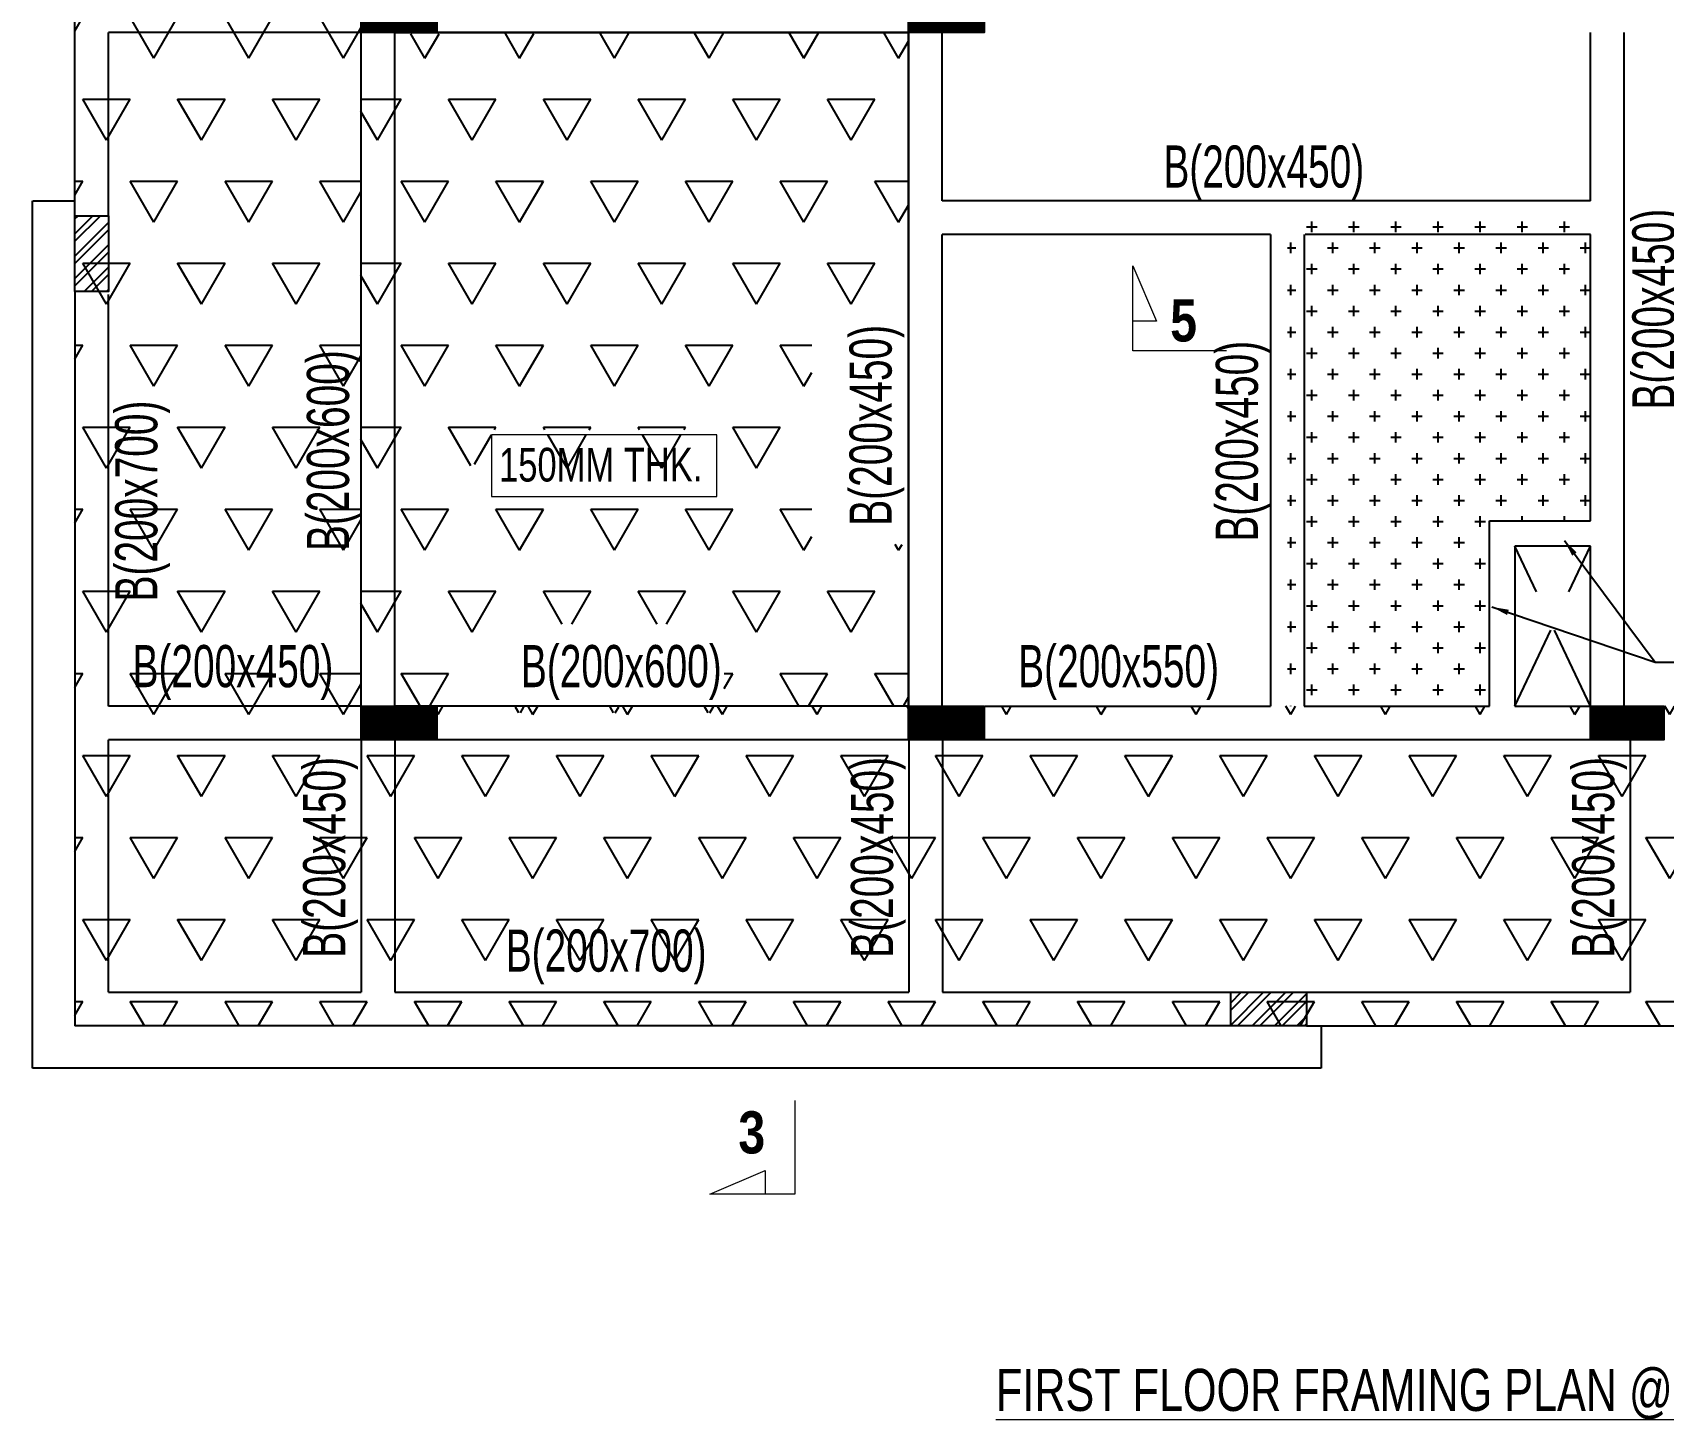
# Model space of a CAD drawing. Header units: millimetres. Extents: x 1798 to 243113, y 1193 to 150435.
# Drawn here: x 99159 to 108842, y 9019 to 17255 of the extents above; entities that cross this region are included whole.
import ezdxf

# ---------------------------------------------------------------- set-up
doc = ezdxf.new("R2010")
doc.units = ezdxf.units.MM
doc.linetypes.add('HIDDEN', pattern=[0.375, 0.25, -0.125])
for name, color, linetype, lineweight in [('-S-TEXT', 6, 'Continuous', 0), ('S - BEAM TXT', 30, 'Continuous', 13), ('S - SLAB TXT', 2, 'Continuous', 13), ('SEC TEXT', 50, 'Continuous', 5), ('section symb', 5, 'Continuous', 0)]:
    doc.layers.add(name, color=color, linetype=linetype, lineweight=lineweight)
for name, color, linetype in [('A-WALL-PATT', 7, 'Continuous'), ('beam', 4, 'Continuous'), ('column', 5, 'Continuous'), ('TOILET SUNK BY80', 240, 'Continuous')]:
    doc.layers.add(name, color=color, linetype=linetype)
doc.styles.add('ARIAL', font='arial.ttf')
doc.styles.add('GFC', font='ARIALN.TTF')
doc.styles.add('S - GRID TXT', font='ARIALNB.TTF')
doc.styles.add('sd', font='ARIALNB.TTF')
doc.styles.add('SOBHA', font='swisscl.ttf')
doc.dimstyles.new('GFC- 50', dxfattribs={"dimscale": 100, "dimtxt": 1, "dimasz": 0.6, "dimexe": 0.2, "dimexo": 0, "dimgap": 0.1, "dimtad": 1, "dimdec": 0, "dimzin": 1, "dimdsep": 46, "dimtxsty": 'GFC', "dimblk": 'OBLIQUE', "dimcen": 0, "dimclrd": 8, "dimclre": 8, "dimclrt": 6, "dimazin": 2, "dimtfac": 1, "dimtdec": 0, "dimtmove": 1, "dimatfit": 3, "dimfxl": 1, "dimtolj": 1, "dimlwd": -1, "dimlwe": 9, "dimarcsym": 0})
pattern_1 = [(45, (210129.20051, 6736.53535), (-0.08838834765, 0.08838834765), [])]
pattern_2 = [(60, (55722.9, 36101.3), (-281.25, 487.1393), [281.25, -281.25]), (120, (55722.9, 36101.3), (-562.5, 3e-07), [281.25, -281.25]), (0, (55582.28, 36344.86), (281.25, 487.1393), [281.25, -281.25])]

# ---------------------------------------------------------------- blocks, each defined once
blk = doc.blocks.new('_OBLIQUE')
at = {"color": 0, "linetype": 'ByBlock'}
blk.add_line((-0.5, -0.5), (0.5, 0.5), dxfattribs=at)

msp = doc.modelspace()

# ---------------------------------------------------------------- hatches: boundary and pattern name
at = {"layer": 'A-WALL-PATT'}
h = msp.add_hatch(dxfattribs=at)
h.set_pattern_fill('ANSI31', color=8)
h.set_pattern_definition(pattern_1)
h.paths.add_polyline_path([(101559.6, 17255.2), (101559.6, 17455.2), (101109.6, 17455.2), (101109.6, 17255.2)])
h = msp.add_hatch(dxfattribs=at)
h.set_pattern_fill('ANSI31', color=8)
h.set_pattern_definition([(45, (166509.81631, 33089.17268), (-0.08838834765, 0.08838834765), [])])
h.paths.add_polyline_path([(104359.6, 17455.2), (104359.6, 17255.2), (104809.6, 17255.2), (104809.6, 17455.2)])
h = msp.add_hatch(dxfattribs=at)
h.set_pattern_fill('ANSI32', color=8, scale=250, angle=180)
h.set_pattern_definition([(225, (55722.9, 36101.29), (66.29126, -66.29126), []), (225, (55678.71, 36101.29), (66.29126, -66.29126), [])])
h.paths.add_polyline_path([(99610.1, 15717.4), (99610.1, 16167.4), (99410.1, 16167.4), (99410.1, 15717.4)])
h = msp.add_hatch(dxfattribs=at)
h.set_pattern_fill('CROSS', color=8, scale=500)
h.set_pattern_definition([(0, (55722.9, 36101.29), (125, 125), [62.5, -187.5]), (90, (55754.15, 36070.04), (-125, 125), [62.5, -187.5])])
h.paths.add_polyline_path([(108409.6, 16155.2), (106609.6, 16155.2), (106609.6, 13255.2), (107809.6, 13255.2), (107809.6, 14355.2), (108409.6, 14355.2)])
h = msp.add_hatch(dxfattribs=at)
h.set_pattern_fill('ANSI31', color=8)
h.set_pattern_definition(pattern_1)
h.paths.add_polyline_path([(101109.6, 13255.2), (101109.6, 13055.2), (101559.6, 13055.2), (101559.6, 13255.2)])
h = msp.add_hatch(dxfattribs=at)
h.set_pattern_fill('ANSI31', color=8)
h.set_pattern_definition([(45, (166509.81631, 28889.17268), (-0.08838834765, 0.08838834765), [])])
h.paths.add_polyline_path([(104359.6, 13255.2), (104359.6, 13055.2), (104809.6, 13055.2), (104809.6, 13255.2)])
h = msp.add_hatch(dxfattribs=at)
h.set_pattern_fill('ANSI31', color=8)
h.set_pattern_definition([(45, (170559.81631, 28889.17268), (-0.08838834765, 0.08838834765), [])])
h.paths.add_polyline_path([(108409.6, 13255.2), (108409.6, 13055.2), (108844.6, 13055.2), (108844.6, 13255.2)])
at = {"layer": 'A-WALL-PATT', "ltscale": 25}
h = msp.add_hatch(dxfattribs=at)
h.set_pattern_fill('ANSI32', color=8, scale=250, angle=180)
h.set_pattern_definition([(225, (51243.94, 36101.29), (66.29126, -66.29126), []), (225, (51199.74, 36101.29), (66.29126, -66.29126), [])])
h.paths.add_polyline_path([(106723.6, 11355.2), (106723.6, 11555.2), (106273.6, 11555.2), (106273.6, 11355.2)])
at = {"layer": 'TOILET SUNK BY80'}
h = msp.add_hatch(dxfattribs=at)
h.set_pattern_fill('TRIANG', color=8, scale=1500, style=0)
h.set_pattern_definition(pattern_2)
h.paths.add_polyline_path([(112709.6, 29395.2), (99409.6, 29395.2), (99446.2, 31095.5), (112746.2, 31095.5)])
h.paths.add_polyline_path([(99409.6, 29395.2), (101109.6, 29395.2), (101109.6, 11355.2), (99409.6, 11355.2)])
h = msp.add_hatch(dxfattribs=at)
h.set_pattern_fill('TRIANG', color=8, scale=1500, style=0)
h.set_pattern_definition([(60, (51144.26, 36101.3), (-281.25, 487.1393), [281.25, -281.25]), (120, (51144.26, 36101.3), (-562.5, 3e-07), [281.25, -281.25]), (0, (51003.64, 36344.86), (281.25, 487.1393), [281.25, -281.25])])
h.paths.add_polyline_path([(104359.6, 17255.2), (101108.5, 17247.5), (101108.5, 13247.5), (104359.6, 13255.2)])
h.paths.add_polyline_path([(103122.2, 14500.8), (101783.6, 14500.8), (101783.6, 14865.3), (103122.2, 14865.3)], flags=0)
h.paths.add_polyline_path([(103408.6, 18459.4), (103080.4, 18459.4), (103408.6, 18320.1)])
h.paths.add_polyline_path([(103186.1, 17903.1), (103472.9, 17903), (103473, 18285.7), (103186.1, 18285.7)])
h.paths.add_polyline_path([(101847.9, 13214.4), (103264.7, 13214.4), (103264.7, 13741.6), (101847.9, 13741.6)])
h.paths.add_polyline_path([(101760.7, 14474.8), (103142.2, 14475), (103142.1, 14896.8), (101760.6, 14896.5)], flags=16)
h.paths.add_polyline_path([(104359.6, 14215.8), (104359.6, 15632.5), (103785.7, 15632.5), (103785.7, 14215.8)], flags=17)
h = msp.add_hatch(dxfattribs=at)
h.set_pattern_fill('TRIANG', color=8, scale=1500, style=0)
h.set_pattern_definition(pattern_2)
h.paths.add_polyline_path([(101108.5, 13255.2), (112708.5, 13255.2), (112709.6, 11355.2), (101109.6, 11355.2)])

# ---------------------------------------------------------------- linework, layer by layer
at = {"layer": 'beam', "color": 4}
for p, q in [((99410.1, 16167.4, 1737.2), (99409.6, 24995.2)), ((99609.6, 16167.4), (99609.6, 17255.2)), ((101109.6, 17255.2, 119519.5), (99609.6, 17255.2)), ((101109.6, 16166.5, 19276.1), (101109.6, 17255.2, -62905)), ((101309.6, 13255.2, 37743), (101309.6, 17255.2, -62905)), ((104359.6, 17255.2, 0), (101557.9, 17255.2, 119519.5)), ((104359.6, 13255.2, 119519.5), (104359.6, 17255.2)), ((104559.6, 16255.1, 29879.9), (104559.6, 17255.2)), ((108409.6, 16255.2, 29879.9), (108409.6, 17255.2)), ((108609.6, 13255.2, 119519.5), (108609.6, 17255.2)), ((108409.6, 16255.2, 29879.9), (104559.6, 16255.1, 29879.9)), ((101109.6, 13255.2, 239039.1), (101109.6, 16166.5, 19276.1)), ((106509.6, 16055.2, 29879.9), (104559.6, 16055.1, 1318.9)), ((104559.6, 13255.1, 119519.5), (104559.6, 16055.1, 35855.9)), ((106509.6, 16055.2, 29879.9), (106509.6, 13255.2)), ((106709.6, 16055.2, 29879.9), (106709.6, 13255.2)), ((108409.6, 16055.2, 29879.9), (106714.5, 16055.2, 29879.9)), ((108409.6, 14355.2, 86651.7), (108409.6, 16055.2, 35855.9)), ((99410.1, 15717.4, 1737.2), (99409.6, 11355.2)), ((99609.6, 13255.2), (99609.6, 15699.6)), ((107809.6, 13255.2, 99571.9), (107809.6, 14355.2)), ((107809.6, 14355.2), (108409.6, 14355.2)), ((108409.6, 14205.2, 91133.7), (107959.6, 14205.2)), ((107959.6, 14205.2), (107959.6, 13255.2, 104558.8)), ((108409.6, 13255.2, 119519.5), (108409.6, 14205.2, 91133.7)), ((101109.6, 13255.2, 37743), (99609.6, 13255.2)), ((104359.6, 13255.2, 119519.5), (101559.6, 13255.2, 49065.9)), ((104814.6, 13255.2), (106509.6, 13255.2, 56352.1)), ((106709.6, 13255.2, 63001.3), (107809.6, 13255.2, 99571.9)), ((107959.6, 13255.2, 104558.8), (108409.6, 13255.2, 119519.5)), ((99609.6, 11555.2), (99609.6, 13055.2)), ((101109.6, 13055.2, 37743), (99609.6, 13055.2)), ((101109.6, 13055.2, 37743), (101109.6, 11555.2)), ((101309.6, 13055.2, 37743), (101309.6, 11555.2)), ((104359.6, 13055.2, 119519.5), (101559.6, 13055.2, 49065.9)), ((104362.6, 13055.2, 119595.5), (104362.6, 11555.2, 75.9)), ((104562.6, 13055.2, 119595.5), (104562.6, 11555.2, 75.9)), ((106273.6, 13055.2, 119519.5), (104809.6, 13055.2, 119519.5)), ((108409.6, 13055.2), (105849.9, 13055.2, 119519.5)), ((108644.6, 13055.2, 119519.5), (108644.6, 11555.2)), ((99609.6, 11555.2), (101109.6, 11555.2)), ((101309.6, 11555.2), (104359.6, 11555.2)), ((104359.6, 11555.2), (104362.6, 11555.2)), ((104562.6, 11555.2), (106273.6, 11555.2)), ((106723.6, 11555.2), (108644.6, 11555.2)), ((106273.6, 11355.2), (99409.6, 11355.2)), ((106723.6, 11355.2), (114160.2, 11355.2))]:
    msp.add_line(p, q, dxfattribs=at)
at = {"layer": 'beam', "color": 2}
for p, q in [((99158.9, 11105.2), (99158.9, 16255.2)), ((106809.5, 11105.2), (99158.9, 11105.2))]:
    msp.add_line(p, q, dxfattribs=at)
at = {"layer": 'beam', "color": 8, "linetype": 'HIDDEN', "ltscale": 2000}
for p, q in [((107959.6, 13255.2, 104558.8), (108409.6, 14205.2, 91133.7)), ((108409.6, 13255.2, 104558.8), (107959.6, 14205.2, 91133.7))]:
    msp.add_line(p, q, dxfattribs=at)
at = {"layer": 'beam', "color": 4, "elevation": -62905}
msp.add_lwpolyline([(101309.6, 17255.2), (104359.6, 17255.2), (104359.6, 13255.2), (101309.6, 13255.2)], close=True, dxfattribs=at)
at = {"layer": 'beam', "color": 2}
for points in [[(99159.5, 16255.2), (99409.5, 16255.2)], [(106810.2, 11355.2), (106809.5, 11105.2)]]:
    msp.add_lwpolyline(points, dxfattribs=at)
at = {"layer": 'column'}
for points, elevation in [([(101109.6, 17455.2), (101559.6, 17455.2), (101559.6, 17255.2), (101109.6, 17255.2)], 119519.5), ([(104359.6, 17455.2), (104809.6, 17455.2), (104809.6, 17255.2), (104359.6, 17255.2)], 119519.5), ([(99410.1, 15717.4), (99410.1, 16167.4), (99610.1, 16167.4), (99610.1, 15717.4)], 1737.2), ([(101109.6, 13255.2), (101559.6, 13255.2), (101559.6, 13055.2), (101109.6, 13055.2)], 239039.1), ([(104359.6, 13255.2), (104809.6, 13255.2), (104809.6, 13055.2), (104359.6, 13055.2)], 119519.5), ([(108409.6, 13255.2), (108844.6, 13255.2), (108844.6, 13055.2), (108409.6, 13055.2)], 119519.5)]:
    msp.add_lwpolyline(points, close=True, dxfattribs=dict(at, elevation=elevation))
msp.add_lwpolyline([(106723.6, 11355.2), (106273.6, 11355.2), (106273.6, 11555.2), (106723.6, 11555.2)], close=True, dxfattribs=at)
at = {"layer": 'S - SLAB TXT', "color": 9, "elevation": 72598.3}
msp.add_lwpolyline([(101883.3, 14500.8), (103221.9, 14500.8), (103221.9, 14865.3), (101883.3, 14865.3)], close=True, dxfattribs=at)
at = {"layer": 'section symb', "ltscale": 1000}
for points, elevation in [([(106248, 15364.9), (105692.7, 15364.9), (105692.7, 15869.8), (105832, 15541.7), (105692.7, 15541.7)], 239039.1), ([(103685, 10912.2), (103685, 10356.9), (103180.1, 10356.9), (103508.2, 10496.2), (103508.2, 10356.9)], 478078.2)]:
    msp.add_lwpolyline(points, dxfattribs=dict(at, elevation=elevation))

# ---------------------------------------------------------------- texts
at = {"layer": '-S-TEXT', "linetype": 'Continuous', "ltscale": 150000, "insert": (104878.9, 9318.9), "char_height": 250, "attachment_point": 1, "style": 'ARIAL'}
msp.add_mtext_dynamic_manual_height_columns('{\\fSwis721 LtCn BT|b0|i0|c0|p34;\\LFIRST FLOOR FRAMING PLAN @103.05M LVL}', width=7736.464, gutter_width=250, heights=[0], dxfattribs=at)
at = {"layer": 'S - BEAM TXT', "char_height": 250, "attachment_point": 8, "style": 'S - GRID TXT'}
for s, insert in [('{\\fSwis721 LtCn BT|b0|i0|c0|p34;\\W0.9;B(200x450)}', (106469.6, 16259.6, -94845.8)), ('{\\fSwis721 LtCn BT|b0|i0|c0|p34;\\W0.9;B(200x450)}', (100348.4, 13292.3, -75974.2)), ('{\\fSwis721 LtCn BT|b0|i0|c0|p34;\\W0.9;B(200x600)}', (102654.6, 13292.3, -94845.8)), ('{\\fSwis721 LtCn BT|b0|i0|c0|p34;\\W0.9;B(200x550)}', (105607.5, 13292.3, -94845.8)), ('{\\fSwis721 LtCn BT|b0|i0|c0|p34;\\W0.9;B(200x700)}', (102564.4, 11602.8, -94845.8))]:
    msp.add_mtext(s, dxfattribs=dict(at, insert=insert))
at = {"layer": 'S - BEAM TXT', "char_height": 250, "attachment_point": 8, "rotation": 90, "style": 'S - GRID TXT'}
for s, insert in [('{\\fSwis721 LtCn BT|b0|i0|c0|p34;\\W0.9;B(200x450)}', (108983.1, 15612.6, -214365.3)), ('{\\fSwis721 LtCn BT|b0|i0|c0|p34;\\W0.9;B(200x450)}', (104334.7, 14922.7, -214365.3)), ('{\\fSwis721 LtCn BT|b0|i0|c0|p34;\\W0.9;B(200x450)}', (106509.6, 14828.2, 14940)), ('{\\fSwis721 LtCn BT|b0|i0|c0|p34;\\W0.9;B(200x600)}', (101112.9, 14772.3, -286706.1)), ('{\\fSwis721 LtCn BT|b0|i0|c0|p34;\\W0.9;B(200x700)}', (99974.4, 14473.2, -255253.6)), ('{\\fSwis721 LtCn BT|b0|i0|c0|p34;\\W0.9;B(200x450)}', (101090.4, 12356.6, -255253.6)), ('{\\fSwis721 LtCn BT|b0|i0|c0|p34;\\W0.9;B(200x450)}', (104343.4, 12356.6, -214289.3)), ('{\\fSwis721 LtCn BT|b0|i0|c0|p34;\\W0.9;B(200x450)}', (108625.4, 12356.6, -214365.3))]:
    msp.add_mtext(s, dxfattribs=dict(at, insert=insert))
at = {"layer": 'S - SLAB TXT', "linetype": 'Continuous', "ltscale": 150000, "insert": (101928.5, 14788.9, 72598.3), "char_height": 200, "width": 1287.966, "attachment_point": 1, "rotation": 0.01072, "style": 'SOBHA'}
msp.add_mtext('150MM THK.', dxfattribs=at)
at = {"layer": 'SEC TEXT', "color": 2, "linetype": 'Continuous', "style": 'sd'}
for s, p in [('5', (105913.7, 15420.7, 239039.1)), ('3', (103349.6, 10598.6, 478078.2))]:
    msp.add_text(s, height=250, rotation=0.01064, dxfattribs=at).set_placement(p)

# ---------------------------------------------------------------- leaders
at = {"layer": 'beam', "color": 2}
for points in [[(108254.2, 14238.4), (108793.4, 13515.7), (109126.3, 13515.7)], [(107824.4, 13843.9), (108793.9, 13515.7)]]:
    msp.add_leader(points, dimstyle='GFC- 50', override={"dimasz": 1, "dimgap": 0.1, "dimtad": 0}, dxfattribs=at)

doc.saveas('drawing.dxf')
